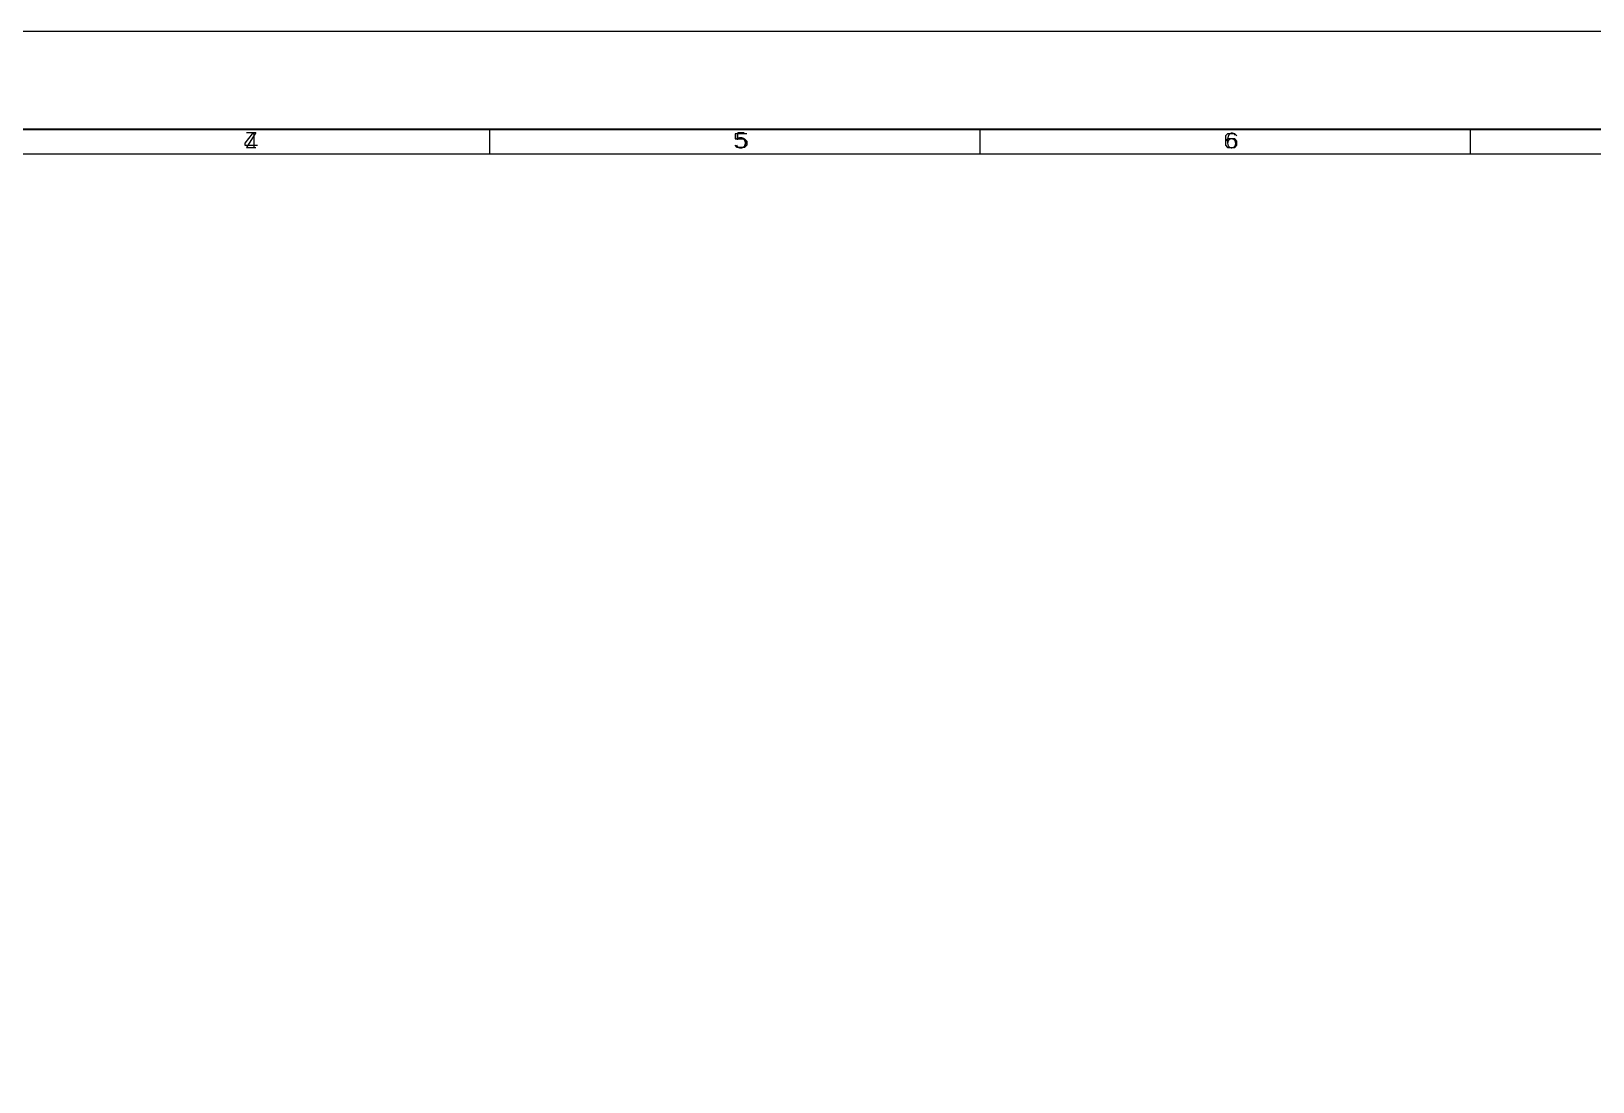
# Model space of a CAD drawing. Extents: x 0 to 174, y 0 to 33.
# Drawn here: x 12.85 to 25.39, y 24.68 to 33.11 of the extents above; entities that cross this region are included whole.
import ezdxf
from ezdxf.enums import TextEntityAlignment as Align

# ---------------------------------------------------------------- set-up
doc = ezdxf.new("R2010")
doc.units = 0
doc.layers.add('PDF2_형상', color=157, linetype='Continuous', true_color=0x405f80)
doc.layers.add('YOLO_TEXT', color=3, linetype='Continuous', true_color=0x008230)
doc.styles.add('OCR_LATIN', font='txt.shx')

msp = doc.modelspace()

# ---------------------------------------------------------------- linework, layer by layer
at = {"layer": 'PDF2_형상', "color": 7, "lineweight": 13}
for points in [[(0, 0), (0, 33.11), (173.622, 33.11), (173.622, 0)], [(0.984, 0.984), (0.984, 32.126), (172.638, 32.126), (172.638, 0.984)]]:
    msp.add_lwpolyline(points, close=True, dxfattribs=at)
at = {"layer": 'PDF2_형상', "color": 7, "lineweight": 35}
msp.add_lwpolyline([(0.787, 0.787), (0.787, 32.323), (172.835, 32.323), (172.835, 0.787)], close=True, dxfattribs=at)
at = {"layer": 'PDF2_형상', "color": 7, "lineweight": 13}
for points in [[(14.643, 32.178), (14.643, 32.288), (14.626, 32.288), (14.567, 32.212), (14.567, 32.195), (14.668, 32.195)], [(16.535, 32.126), (16.535, 32.323)], [(18.597, 32.288), (18.504, 32.288), (18.504, 32.246), (18.58, 32.246), (18.597, 32.229), (18.597, 32.195), (18.58, 32.178), (18.521, 32.178), (18.504, 32.195)], [(20.473, 32.126), (20.473, 32.323)], [(22.534, 32.271), (22.517, 32.288), (22.458, 32.288), (22.441, 32.271), (22.441, 32.195), (22.458, 32.178), (22.517, 32.178), (22.534, 32.195), (22.534, 32.229), (22.517, 32.246), (22.458, 32.246), (22.441, 32.229)], [(24.409, 32.126), (24.409, 32.323)]]:
    msp.add_lwpolyline(points, dxfattribs=at)

# ---------------------------------------------------------------- texts
at = {"layer": 'YOLO_TEXT', "style": 'OCR_LATIN'}
for s, height, p, p2 in [('Z', 0.12, (14.565, 32.178), (14.673, 32.178)), ('5', 0.121, (18.501, 32.173), (18.602, 32.173)), ('6', 0.117, (22.437, 32.174), (22.539, 32.174)), ('-', 0.0124, (18.51, 32.122), (18.66, 32.122))]:
    msp.add_text(s, height=height, dxfattribs=at).set_placement(p, p2, align=Align.FIT)

doc.saveas('drawing.dxf')
